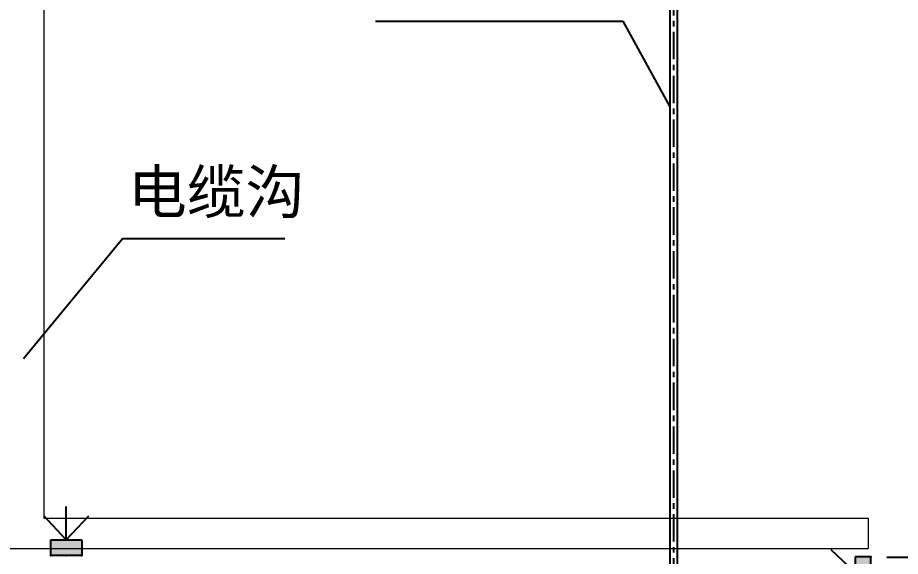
# Model space of a CAD drawing. Header units: millimetres. Extents: x 18255 to 228708, y -2217 to 146640.
# Drawn here: x 78771 to 99237, y 94859 to 107341 of the extents above; entities that cross this region are included whole.
import ezdxf

# ---------------------------------------------------------------- set-up
doc = ezdxf.new("R2010")
doc.units = ezdxf.units.MM
doc.linetypes.add('CENTER', pattern=[50.8, 31.75, -6.35, 6.35, -6.35])
doc.layers.get('0').update_dxf_attribs({"color": 8})
doc.layers.get('Defpoints').update_dxf_attribs({"color": 8})
for name, color, linetype in [('-人员定位', 6, 'Continuous'), ('4标注线和引线', 8, 'Continuous'), ('设备', 8, 'Continuous'), ('马路中心线', 8, 'CENTER')]:
    doc.layers.add(name, color=color, linetype=linetype)
doc.layers.add('坐标', color=8, linetype='Continuous', lineweight=0)
doc.styles.add('hztxt', font='', dxfattribs={"width": 0.67})
doc.styles.get("Standard").update_dxf_attribs({"font": '', "height": 4})
doc.styles.get('hztxt').set_extended_font_data('FangSong_GB2312')
doc.styles.get('Standard').set_extended_font_data('FangSong_GB2312')
doc.dimstyles.new('GEN-ANSI', dxfattribs={"dimscale": 80, "dimtxt": 10, "dimasz": 10, "dimexe": 5, "dimexo": 5, "dimgap": 5, "dimtad": 1, "dimdec": 0, "dimdsep": 46, "dimtxsty": 'hztxt', "dimcen": 0, "dimclrd": 3, "dimclre": 3, "dimclrt": 2, "dimadec": 0, "dimazin": 0, "dimtp": 0.1, "dimtm": 0.1, "dimtfac": 0.71, "dimtdec": 0, "dimtmove": 0, "dimatfit": 3, "dimfxl": 1, "dimtolj": 1, "dimtzin": 0, "dimarcsym": 0})

# ---------------------------------------------------------------- blocks, each defined once
blk = doc.blocks.new('*D66')
at = {"color": 3, "lineweight": -2, "transparency": 16777216}
for p, q in [((94376, 112841), (102771, 112841)), ((102371, 112041), (102371, 95641)), ((98926, 94841), (102771, 94841))]:
    blk.add_line(p, q, dxfattribs=at)
at = {"color": 3, "transparency": 16777216}
for points in [[(102238, 112041), (102504, 112041), (102371, 112841)], [(102238, 95641), (102504, 95641), (102371, 94841)]]:
    blk.add_solid(points, dxfattribs=at)
at = {"layer": 'Defpoints', "color": 0, "transparency": 16777216}
for p in [(93976, 112841), (98526, 94841), (102371, 94841)]:
    blk.add_point(p, dxfattribs=at)
at = {"color": 2, "transparency": 16777216, "insert": (101571, 103841), "char_height": 800, "attachment_point": 5, "rotation": 90, "style": 'hztxt'}
blk.add_mtext('\\A1;18000', dxfattribs=at)
blk = doc.blocks.new('定位基站')
at = {"layer": '-人员定位', "ltscale": 0.01}
h = blk.add_hatch(color=256, dxfattribs=at)
h.dxf.hatch_style = 1
h.paths.add_polyline_path([(406524, 477798), (406524, 477617), (406162, 477617), (406162, 477798)])
at = {"layer": '-人员定位', "color": 6}
for p, q in [((406343, 477798), (406343, 478186)), ((406343, 477798), (406082, 478077)), ((406343, 477798), (406604, 478077)), ((406343, 477995), (406343, 477995)), ((406162, 477798), (406524, 477798)), ((406162, 477617), (406162, 477798)), ((406524, 477798), (406524, 477617)), ((406524, 477617), (406162, 477617))]:
    blk.add_line(p, q, dxfattribs=at)
for p in [(406343, 477798), (406162, 477617), (406343, 477617), (406524, 477617)]:
    blk.add_point(p, dxfattribs=at)

msp = doc.modelspace()

# ---------------------------------------------------------------- linework, layer by layer
for p, q in [((87066.3, 107259.2), (92801.6, 107259.2)), ((92801.6, 107259.2), (93891.8, 105277.6)), ((81208.4, 102223.9), (78905.3, 99432.1)), ((81208.4, 102223.9), (84963.4, 102223.9))]:
    msp.add_line(p, q)
at = {"layer": '4标注线和引线', "color": 5, "lineweight": 20}
for p, q in [((79375.8, 120728.6), (79375.8, 95741.4)), ((79375.8, 95741.4), (98492.8, 95741.4)), ((98493.9, 95741.4), (98492.8, 95041.4)), ((66526.8, 95041.4), (98492.8, 95041.4))]:
    msp.add_line(p, q, dxfattribs=at)
at = {"layer": '设备', "color": 2}
for p, q in [((94059.8, 112091.3), (94059.8, 93208.3)), ((93891.8, 110881.6), (93891.8, 93208.3))]:
    msp.add_line(p, q, dxfattribs=at)
at = {"layer": '马路中心线', "ltscale": 20}
msp.add_line((93975.8, 112091.3), (93975.8, 93208.3), dxfattribs=at)

# ---------------------------------------------------------------- block references
at = {"layer": '-人员定位', "xscale": 2, "yscale": 2, "zscale": 2}
msp.add_blockref('定位基站', (-732787.4, -860357.7), dxfattribs=at)
at = {"layer": '-人员定位', "xscale": -2, "yscale": 2, "zscale": 2, "rotation": 90}
msp.add_blockref('定位基站', (1053786.1, 907171.4), dxfattribs=at)

# ---------------------------------------------------------------- texts
at = {"layer": '坐标', "linetype": 'Continuous'}
msp.add_text('电缆沟', height=1000, dxfattribs=at).set_placement((81328.3, 102805.6))

# ---------------------------------------------------------------- dimensions: what is measured, and where the dimension line sits
dim = msp.add_linear_dim(base=(102370.8, 94841.3), p1=(93975.8, 112841.3), p2=(98525.8, 94841.3), angle=90, dimstyle='GEN-ANSI', override={"dimpost": '<>'})
dim.commit()
dim.dimension.update_dxf_attribs({"geometry": '*D66', "text_midpoint": (101570.8, 103841.3)})

doc.saveas('drawing.dxf')
